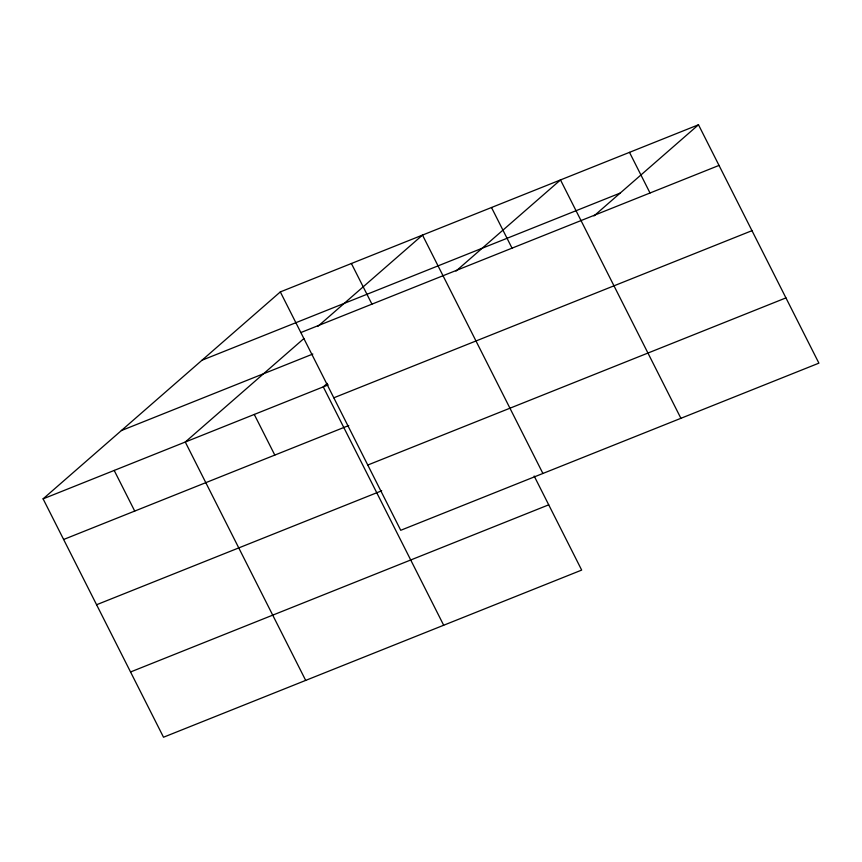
<?xml version="1.0" encoding="UTF-8"?>
<svg xmlns="http://www.w3.org/2000/svg" width="862" height="862" viewBox="0 0 862 862"><rect width="100%" height="100%" fill="white"/><g stroke="black" fill="none" stroke-linecap="round" stroke-linejoin="round"><path stroke-width="1.29" d="M534.16 476.018L581.678 570.084L163.511 737.226L43.1 498.85L280.322 291.916L698.489 124.774L818.9 363.15L400.733 530.292L280.322 291.916M303.887 338.561L185.276 442.023L305.687 680.398M318.003 326.245L422.499 235.089L542.909 473.464M327.291 383.364L323.272 386.866L443.682 625.241M455.998 271.088L560.494 179.932L680.905 418.307M593.993 215.931L698.489 124.774M202.042 360.208L620.209 193.066M300.849 332.56L719.016 165.418M121.38 430.569L312.841 354.034M43.1 498.85L328.207 384.894M333.809 397.802L751.976 230.671M63.626 539.483L348.733 425.537M367.772 465.038L785.939 297.896M96.587 604.736L381.694 490.79M130.55 671.972L548.717 504.83M629.497 152.358L650.023 192.991M491.502 207.516L512.028 248.148M351.405 263.503L371.931 304.146M254.279 414.45L274.806 455.082M114.193 470.436L134.72 511.069"/></g></svg>
